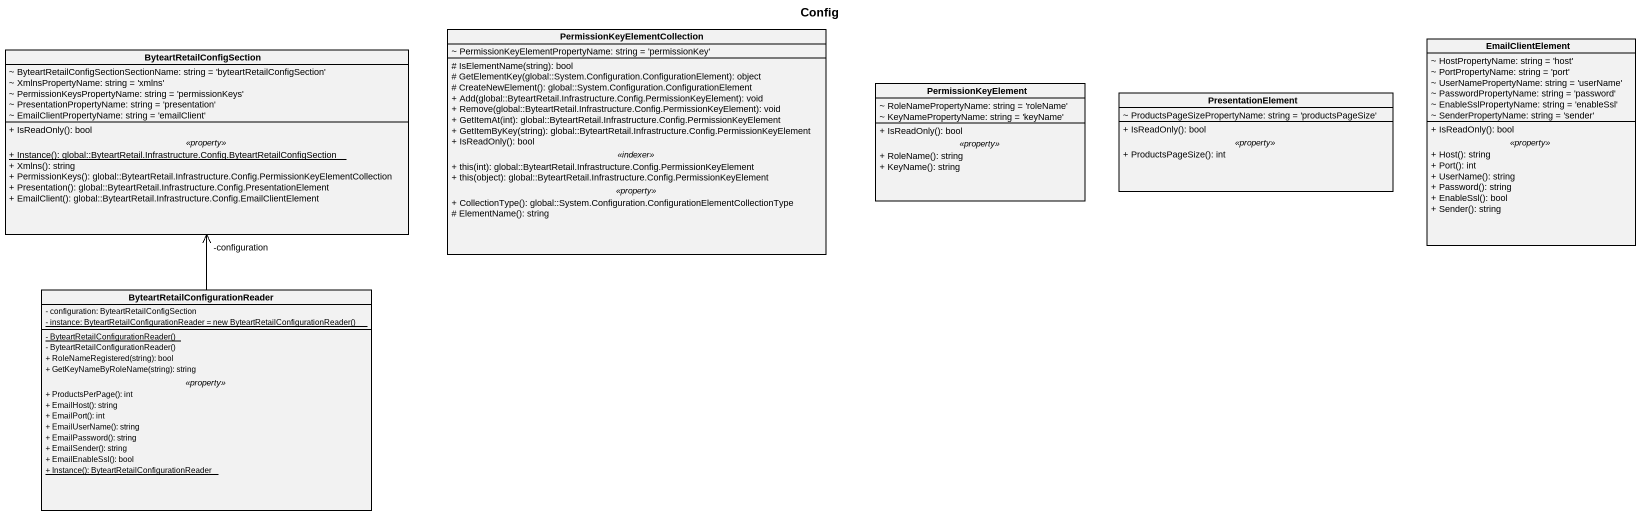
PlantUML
@startuml
title Config
hide circle
hide empty members
skinparam classAttributeIconSize 0
class ByteartRetailConfigSection {
  ~ ByteartRetailConfigSectionSectionName: string = 'byteartRetailConfigSection'
  ~ XmlnsPropertyName: string = 'xmlns'
  ~ PermissionKeysPropertyName: string = 'permissionKeys'
  ~ PresentationPropertyName: string = 'presentation'
  ~ EmailClientPropertyName: string = 'emailClient'
  --
  + IsReadOnly(): bool
  .. <<property>> ..
  {static} + Instance(): global::ByteartRetail.Infrastructure.Config.ByteartRetailConfigSection
  + Xmlns(): string
  + PermissionKeys(): global::ByteartRetail.Infrastructure.Config.PermissionKeyElementCollection
  + Presentation(): global::ByteartRetail.Infrastructure.Config.PresentationElement
  + EmailClient(): global::ByteartRetail.Infrastructure.Config.EmailClientElement
}
class "PermissionKeyElementCollection" as PermissionKeyElementCollecti {
  ~ PermissionKeyElementPropertyName: string = 'permissionKey'
  --
  # IsElementName(string): bool
  # GetElementKey(global::System.Configuration.ConfigurationElement): object
  # CreateNewElement(): global::System.Configuration.ConfigurationElement
  + Add(global::ByteartRetail.Infrastructure.Config.PermissionKeyElement): void
  + Remove(global::ByteartRetail.Infrastructure.Config.PermissionKeyElement): void
  + GetItemAt(int): global::ByteartRetail.Infrastructure.Config.PermissionKeyElement
  + GetItemByKey(string): global::ByteartRetail.Infrastructure.Config.PermissionKeyElement
  + IsReadOnly(): bool
  .. <<indexer>> ..
  + this(int): global::ByteartRetail.Infrastructure.Config.PermissionKeyElement
  + this(object): global::ByteartRetail.Infrastructure.Config.PermissionKeyElement
  .. <<property>> ..
  + CollectionType(): global::System.Configuration.ConfigurationElementCollectionType
  # ElementName(): string
}
class EmailClientElement {
  ~ HostPropertyName: string = 'host'
  ~ PortPropertyName: string = 'port'
  ~ UserNamePropertyName: string = 'userName'
  ~ PasswordPropertyName: string = 'password'
  ~ EnableSslPropertyName: string = 'enableSsl'
  ~ SenderPropertyName: string = 'sender'
  --
  + IsReadOnly(): bool
  .. <<property>> ..
  + Host(): string
  + Port(): int
  + UserName(): string
  + Password(): string
  + EnableSsl(): bool
  + Sender(): string
}
class PermissionKeyElement {
  ~ RoleNamePropertyName: string = 'roleName'
  ~ KeyNamePropertyName: string = 'keyName'
  --
  + IsReadOnly(): bool
  .. <<property>> ..
  + RoleName(): string
  + KeyName(): string
}
class PresentationElement {
  ~ ProductsPageSizePropertyName: string = 'productsPageSize'
  --
  + IsReadOnly(): bool
  .. <<property>> ..
  + ProductsPageSize(): int
}
class "ByteartRetailConfigurationReader" as ByteartRetailConfigurationRe {
  - configuration: ByteartRetailConfigSection
  {static} {field} - instance: ByteartRetailConfigurationReader = new ByteartRetailConfigurationReader()
  --
  {static} - ByteartRetailConfigurationReader()
  - ByteartRetailConfigurationReader()
  + RoleNameRegistered(string): bool
  + GetKeyNameByRoleName(string): string
  .. <<property>> ..
  + ProductsPerPage(): int
  + EmailHost(): string
  + EmailPort(): int
  + EmailUserName(): string
  + EmailPassword(): string
  + EmailSender(): string
  + EmailEnableSsl(): bool
  {static} + Instance(): ByteartRetailConfigurationReader
}
ByteartRetailConfigurationRe -up-> "-configuration" ByteartRetailConfigSection
@enduml
